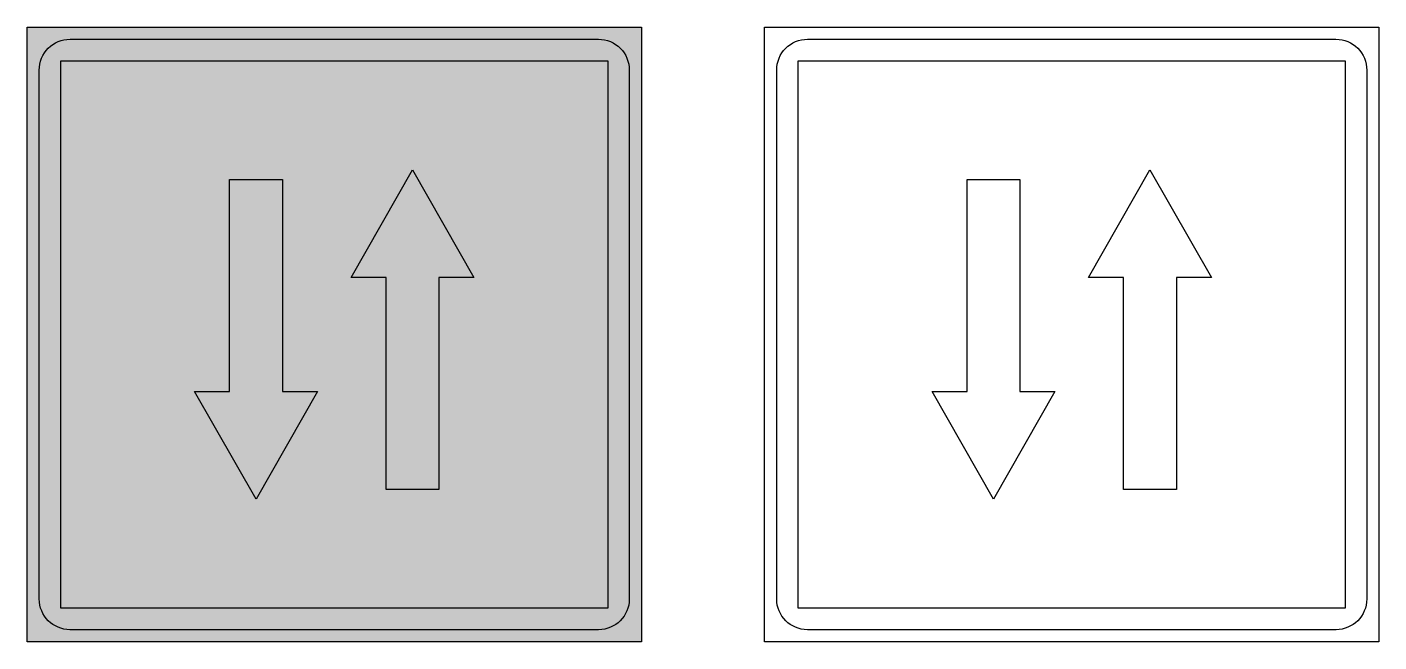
# Model space of a CAD drawing. Extents: x -5 to 2195, y 32 to 1032.
import ezdxf

# ---------------------------------------------------------------- set-up
doc = ezdxf.new("R2010")
doc.units = 0
doc.header["$MEASUREMENT"] = 0

msp = doc.modelspace()

# ---------------------------------------------------------------- hatches: boundary and pattern name
h = msp.add_hatch(color=30)
h.paths.add_polyline_path([(-5.440000000000055, 31.5), (-5.440000000000055, 1031.5), (994.56, 1031.5), (994.56, 31.5)])
edge = h.paths.add_edge_path(flags=16)
edge.add_line((867.46, 1011.56), (924.6399999999999, 1011.59))
edge.add_arc((924.6391348242454, 961.5891339974461), 50.00086601003911, -0.010466608849299064, 89.99900859878579, ccw=False)
edge.add_line((974.6399999999999, 961.58), (974.6199999999999, 930.965))
edge.add_line((974.6199999999999, 930.965), (974.6300000000001, 161.1609999999999))
edge.add_line((974.6300000000001, 161.161), (974.6599999999999, 101.402))
edge.add_arc((924.6621744656785, 101.4050250134159), 49.99782562583239, 270.0089677918045, 359.9965334392118, ccw=False)
edge.add_line((924.6700000000001, 51.4072), (859.46, 51.4355))
edge.add_line((859.46, 51.4355), (246.97, 51.4316))
edge.add_line((246.97, 51.4316), (64.43000000000006, 51.3906))
edge.add_arc((64.45973870145453, 101.3903311414584), 49.99973998540884, 180.0129845992875, 269.9659217791433, ccw=False)
edge.add_line((14.46000000000004, 101.379), (14.49000000000001, 186.742))
edge.add_line((14.49000000000001, 186.742), (14.49000000000001, 917.52))
edge.add_line((14.49000000000001, 917.52), (14.47000000000003, 961.578))
edge.add_arc((64.47092709958955, 961.579073712042), 50.00092711111788, 89.9896034146895, 180.0012303605549, ccw=False)
edge.add_line((64.48000000000002, 1011.58), (101.8299999999999, 1011.56))
edge.add_line((101.8299999999999, 1011.56), (867.46, 1011.56))
h.paths.add_polyline_path([(49.55999999999995, 86.5), (49.55999999999995, 976.5), (939.56, 976.5), (939.56, 86.5)], flags=0)
h.paths.add_polyline_path([(578.9000000000001, 279.384), (578.9000000000001, 624.384), (521.9000000000001, 624.384), (621.9000000000001, 799.3839999999999), (721.9000000000001, 624.384), (664.9000000000001, 624.384), (664.9000000000001, 279.384)], flags=0)
h.paths.add_polyline_path([(410.22, 783.617), (410.22, 438.617), (467.22, 438.617), (367.22, 263.617), (267.22, 438.617), (324.22, 438.617), (324.22, 783.617)], flags=0)
at = {"true_color": 0x000000}
h = msp.add_hatch(color=18, dxfattribs=at)
edge = h.paths.add_edge_path()
edge.add_line((867.46, 1011.56), (924.6399999999999, 1011.59))
edge.add_arc((924.6391348242454, 961.5891339974461), 50.00086601003911, -0.010466608849299064, 89.99900859878579, ccw=False)
edge.add_line((974.6399999999999, 961.58), (974.6199999999999, 930.965))
edge.add_line((974.6199999999999, 930.965), (974.6300000000001, 161.1609999999999))
edge.add_line((974.6300000000001, 161.161), (974.6599999999999, 101.402))
edge.add_arc((924.6621744656785, 101.4050250134159), 49.99782562583239, 270.0089677918045, 359.9965334392118, ccw=False)
edge.add_line((924.6700000000001, 51.4072), (859.46, 51.4355))
edge.add_line((859.46, 51.4355), (246.97, 51.4316))
edge.add_line((246.97, 51.4316), (64.43000000000006, 51.3906))
edge.add_arc((64.45973870145453, 101.3903311414584), 49.99973998540884, 180.0129845992875, 269.9659217791433, ccw=False)
edge.add_line((14.46000000000004, 101.379), (14.49000000000001, 186.742))
edge.add_line((14.49000000000001, 186.742), (14.49000000000001, 917.52))
edge.add_line((14.49000000000001, 917.52), (14.47000000000003, 961.578))
edge.add_arc((64.47092709958955, 961.579073712042), 50.00092711111788, 89.9896034146895, 180.0012303605549, ccw=False)
edge.add_line((64.48000000000002, 1011.58), (101.8299999999999, 1011.56))
edge.add_line((101.8299999999999, 1011.56), (867.46, 1011.56))
h.paths.add_polyline_path([(49.55999999999995, 86.5), (49.55999999999995, 976.5), (939.56, 976.5), (939.56, 86.5)], flags=16)
h.paths.add_polyline_path([(578.9000000000001, 279.384), (578.9000000000001, 624.384), (521.9000000000001, 624.384), (621.9000000000001, 799.3839999999999), (721.9000000000001, 624.384), (664.9000000000001, 624.384), (664.9000000000001, 279.384)], flags=0)
h.paths.add_polyline_path([(410.22, 783.617), (410.22, 438.617), (467.22, 438.617), (367.22, 263.617), (267.22, 438.617), (324.22, 438.617), (324.22, 783.617)], flags=0)

# ---------------------------------------------------------------- linework, layer by layer
at = {"color": 30}
for points in [[(-5.440000000000055, 31.5), (-5.440000000000055, 1031.5), (994.56, 1031.5), (994.56, 31.5)], [(49.55999999999995, 86.5), (49.55999999999995, 976.5), (939.56, 976.5), (939.56, 86.5)], [(578.9000000000001, 279.384), (578.9000000000001, 624.384), (521.9000000000001, 624.384), (621.9000000000001, 799.3839999999999), (721.9000000000001, 624.384), (664.9000000000001, 624.384), (664.9000000000001, 279.384)], [(410.22, 783.617), (410.22, 438.617), (467.22, 438.617), (367.22, 263.617), (267.22, 438.617), (324.22, 438.617), (324.22, 783.617)]]:
    msp.add_lwpolyline(points, close=True, dxfattribs=at)
for points in [[(1194.56, 31.5), (1194.56, 1031.5), (2194.56, 1031.5), (2194.56, 31.5)], [(1249.56, 86.5), (1249.56, 976.5), (2139.56, 976.5), (2139.56, 86.5)], [(1778.9, 279.384), (1778.9, 624.384), (1721.9, 624.384), (1821.9, 799.3839999999999), (1921.9, 624.384), (1864.9, 624.384), (1864.9, 279.384)], [(1610.22, 783.617), (1610.22, 438.617), (1667.22, 438.617), (1567.22, 263.617), (1467.22, 438.617), (1524.22, 438.617), (1524.22, 783.617)]]:
    msp.add_lwpolyline(points, close=True)
msp.add_lwpolyline([(867.46, 1011.56), (924.6399999999999, 1011.59, -0.414262), (974.6399999999999, 961.58), (974.6199999999999, 930.965), (974.6300000000001, 161.161), (974.6599999999999, 101.402, -0.41415), (924.6700000000001, 51.4072), (859.46, 51.4355), (246.97, 51.4316), (64.43000000000006, 51.3906, -0.413973), (14.46000000000004, 101.379), (14.49000000000001, 186.742), (14.49000000000001, 917.52), (14.47000000000003, 961.578, -0.4142729999999999), (64.48000000000002, 1011.58), (101.8299999999999, 1011.56)], format="xyb", close=True, dxfattribs=at)
msp.add_lwpolyline([(2067.46, 1011.56), (2124.64, 1011.59, -0.414262), (2174.64, 961.58), (2174.62, 930.965), (2174.63, 161.161), (2174.66, 101.402, -0.41415), (2124.67, 51.4072), (2059.46, 51.4355), (1446.97, 51.4316), (1264.43, 51.3906, -0.413973), (1214.46, 101.379), (1214.49, 186.742), (1214.49, 917.52), (1214.47, 961.578, -0.4142729999999999), (1264.48, 1011.58), (1301.83, 1011.56)], format="xyb", close=True)

doc.saveas('drawing.dxf')
